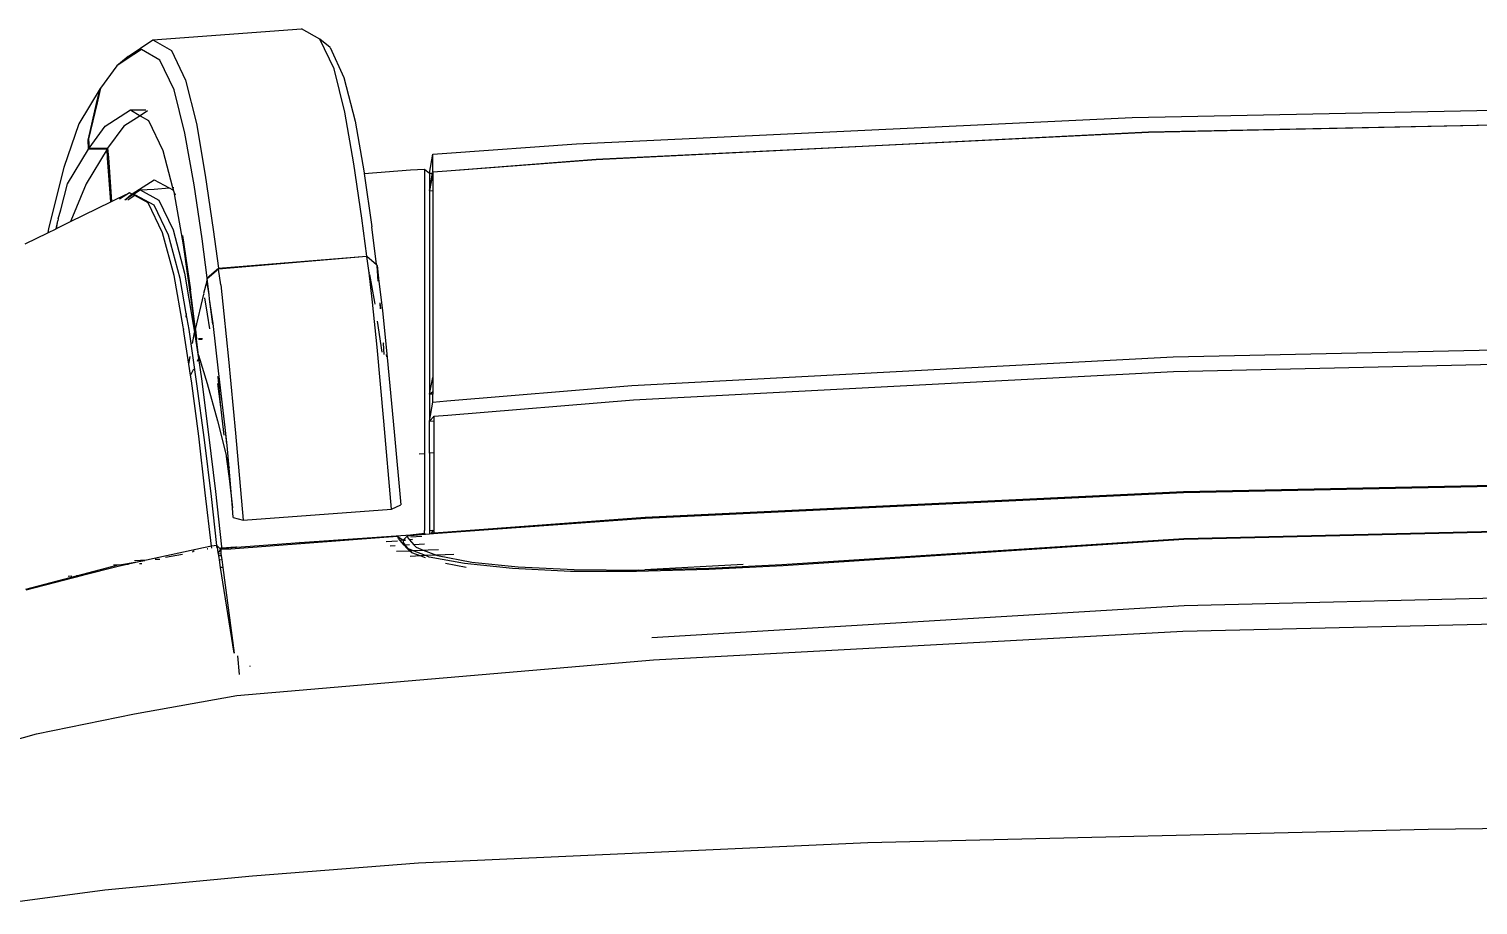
# Model space of a CAD drawing. Header units: metres. Extents: x 54.3 to 102.1, y 17 to 45.8.
# Drawn here: x 91.5987 to 91.8605, y 35.0288 to 35.1872 of the extents above; entities that cross this region are included whole.
import ezdxf

# ---------------------------------------------------------------- set-up
doc = ezdxf.new("R2010")
doc.units = ezdxf.units.M
doc.layers.add('Edges', color=7, linetype='Continuous')

# ---------------------------------------------------------------- blocks, each defined once
blk = doc.blocks.new('fr elevation')
for p, q in [((-3.30102, -1.24799), (-3.27411, -1.24605)), ((-3.27083, -1.2479), (-3.27411, -1.24605)), ((-3.30547, -1.25101), (-3.30102, -1.24799)), ((-3.30102, -1.24799), (-3.29765, -1.24992)), ((-3.26823, -1.25328), (-3.27083, -1.2479)), ((-3.26898, -1.24942), (-3.27083, -1.2479)), ((-3.30547, -1.25101), (-3.30749, -1.2527)), ((-3.30599, -1.2517), (-3.30749, -1.2527)), ((-3.30304, -1.24975), (-3.30599, -1.2517)), ((-3.30599, -1.2517), (-3.30547, -1.25101)), ((-3.29976, -1.2517), (-3.30304, -1.24975)), ((-3.29715, -1.25706), (-3.29976, -1.2517)), ((-3.29765, -1.24992), (-3.29513, -1.2553)), ((-3.26898, -1.24942), (-3.26646, -1.2548)), ((-3.30749, -1.2527), (-3.31044, -1.25673)), ((-3.26629, -1.2611), (-3.26823, -1.25328)), ((-3.31052, -1.25682), (-3.31439, -1.26321)), ((-3.31117, -1.25955), (-3.31052, -1.25682)), ((-3.31044, -1.25673), (-3.31107, -1.25938)), ((-3.31052, -1.25682), (-3.31044, -1.25673)), ((-3.29513, -1.2553), (-3.29311, -1.26312)), ((-3.26646, -1.2548), (-3.26444, -1.2627)), ((-3.31107, -1.25938), (-3.31262, -1.2659)), ((-3.31262, -1.2659), (-3.31117, -1.25955)), ((-3.31117, -1.25955), (-3.31107, -1.25938)), ((-3.29522, -1.26489), (-3.29715, -1.25706)), ((-3.12402, -1.26203), (-2.98932, -1.25934)), ((-3.30959, -1.26363), (-3.30505, -1.26068)), ((-3.30329, -1.26172), (-3.30623, -1.26363)), ((-3.30505, -1.26068), (-3.3023, -1.26068)), ((-3.30505, -1.26068), (-3.30329, -1.26172)), ((-3.30198, -1.26087), (-3.30329, -1.26172)), ((-3.30329, -1.26172), (-3.30177, -1.26262)), ((-3.26469, -1.27044), (-3.26629, -1.2611)), ((-3.22442, -1.26682), (-3.12402, -1.26203)), ((-3.12108, -1.26472), (-2.98773, -1.26186)), ((-2.98773, -1.26194), (-3.12108, -1.26472)), ((-3.31439, -1.26321), (-3.31708, -1.27111)), ((-3.31254, -1.26758), (-3.30959, -1.26363)), ((-3.30623, -1.26363), (-3.30917, -1.26758)), ((-3.30177, -1.26262), (-3.29917, -1.268)), ((-3.29311, -1.26312), (-3.29152, -1.27246)), ((-3.26444, -1.2627), (-3.26284, -1.27203)), ((-3.12108, -1.26472), (-3.22089, -1.26968)), ((-3.22089, -1.2696), (-3.12108, -1.26472)), ((-3.31271, -1.26607), (-3.31262, -1.2659)), ((-3.31262, -1.26775), (-3.31271, -1.26607)), ((-3.31262, -1.2659), (-3.31254, -1.26758)), ((-3.29353, -1.27422), (-3.29522, -1.26489)), ((-3.24788, -1.2685), (-3.22442, -1.26682)), ((-3.31641, -1.27405), (-3.31262, -1.26775)), ((-3.30926, -1.26775), (-3.31304, -1.27405)), ((-3.30926, -1.26775), (-3.31262, -1.26775)), ((-3.31254, -1.26758), (-3.30917, -1.26758)), ((-3.30917, -1.26943), (-3.30926, -1.26775)), ((-3.30917, -1.26758), (-3.30901, -1.26926)), ((-3.30857, -1.27727), (-3.30917, -1.26943)), ((-3.30901, -1.26926), (-3.30845, -1.27722)), ((-3.29917, -1.268), (-3.29743, -1.27473)), ((-3.25099, -1.27212), (-3.2504, -1.26867)), ((-3.2504, -1.26867), (-3.24788, -1.2685)), ((-3.2504, -1.27187), (-3.2504, -1.26867)), ((-3.24788, -1.2717), (-3.22089, -1.2696)), ((-3.22089, -1.26968), (-3.24788, -1.27178)), ((-3.31708, -1.27111), (-3.31985, -1.28212)), ((-3.29152, -1.27246), (-3.29009, -1.28229)), ((-3.26326, -1.28027), (-3.26469, -1.27044)), ((-3.26284, -1.27203), (-3.26283, -1.27215)), ((-3.26283, -1.27215), (-3.25444, -1.27153)), ((-3.26283, -1.27215), (-3.26142, -1.28179)), ((-3.25444, -1.27153), (-3.25191, -1.27136)), ((-3.25191, -1.27136), (-3.25099, -1.27212)), ((-3.25191, -1.27136), (-3.25191, -1.32282)), ((-3.25099, -1.27212), (-3.25044, -1.27213)), ((-3.25099, -1.27212), (-3.25099, -1.27523)), ((-3.25099, -1.27523), (-3.25044, -1.27213)), ((-3.2504, -1.27213), (-3.25099, -1.27523)), ((-3.25044, -1.27213), (-3.2504, -1.27203)), ((-3.25044, -1.27213), (-3.2504, -1.27213)), ((-3.2504, -1.27187), (-3.24788, -1.2717)), ((-3.24788, -1.27178), (-3.2504, -1.27195)), ((-3.2504, -1.27195), (-3.2504, -1.27187)), ((-3.2504, -1.27195), (-3.2504, -1.27203)), ((-3.2504, -1.27203), (-3.2504, -1.27213)), ((-3.2504, -1.27213), (-3.2504, -1.27527)), ((-3.31766, -1.27876), (-3.31641, -1.27405)), ((-3.31304, -1.27405), (-3.31582, -1.2807)), ((-3.30471, -1.27585), (-3.30077, -1.2733)), ((-3.3045, -1.27593), (-3.30329, -1.27515)), ((-3.30329, -1.27515), (-3.30077, -1.27498)), ((-3.30329, -1.27515), (-3.29992, -1.277)), ((-3.30077, -1.2733), (-3.29807, -1.27478)), ((-3.30077, -1.27498), (-3.29807, -1.27478)), ((-3.29807, -1.27478), (-3.2974, -1.27515)), ((-3.29743, -1.27473), (-3.29721, -1.27471)), ((-3.29743, -1.27473), (-3.29723, -1.27549)), ((-3.2974, -1.27515), (-3.29723, -1.27549)), ((-3.29211, -1.28397), (-3.29353, -1.27422)), ((-3.25099, -1.27523), (-3.25099, -1.27531)), ((-3.25099, -1.27531), (-3.2504, -1.27527)), ((-3.2504, -1.27527), (-3.2504, -1.30904)), ((-3.31588, -1.28087), (-3.30857, -1.27727)), ((-3.30857, -1.27727), (-3.30845, -1.27722)), ((-3.30845, -1.27722), (-3.30749, -1.27674)), ((-3.30749, -1.27674), (-3.30522, -1.27565)), ((-3.30522, -1.27565), (-3.30701, -1.27681)), ((-3.30605, -1.27694), (-3.30563, -1.27666)), ((-3.30586, -1.27696), (-3.30563, -1.27666)), ((-3.30563, -1.27666), (-3.3046, -1.27599)), ((-3.30563, -1.27666), (-3.30531, -1.27624)), ((-3.30428, -1.27617), (-3.30554, -1.277)), ((-3.30531, -1.27624), (-3.30478, -1.2759)), ((-3.30478, -1.2759), (-3.30522, -1.27565)), ((-3.30522, -1.27565), (-3.30471, -1.27585)), ((-3.30478, -1.2759), (-3.30471, -1.27585)), ((-3.3046, -1.27599), (-3.30478, -1.2759)), ((-3.30471, -1.27585), (-3.3045, -1.27593)), ((-3.3046, -1.27599), (-3.3045, -1.27593)), ((-3.30428, -1.27617), (-3.3046, -1.27599)), ((-3.3045, -1.27593), (-3.30413, -1.27607)), ((-3.30413, -1.27607), (-3.30428, -1.27617)), ((-3.30186, -1.2775), (-3.30428, -1.27617)), ((-3.30077, -1.27792), (-3.30413, -1.27607)), ((-3.29925, -1.28288), (-3.30186, -1.2775)), ((-3.29816, -1.2833), (-3.30077, -1.27792)), ((-3.29992, -1.277), (-3.29732, -1.28238)), ((-3.29723, -1.27549), (-3.29697, -1.27603)), ((-3.29723, -1.27549), (-3.29715, -1.27582)), ((-3.29715, -1.27582), (-3.29555, -1.28507)), ((-3.25099, -1.27531), (-3.25099, -1.31206)), ((-3.31809, -1.28036), (-3.31815, -1.2807)), ((-3.31809, -1.28036), (-3.31766, -1.27876)), ((-3.26234, -1.28709), (-3.26326, -1.28027)), ((-3.32406, -1.2849), (-3.32, -1.2829)), ((-3.31985, -1.28212), (-3.32, -1.2829)), ((-3.32, -1.2829), (-3.31849, -1.28216)), ((-3.31849, -1.28216), (-3.31815, -1.2807)), ((-3.31849, -1.28216), (-3.31844, -1.28213)), ((-3.31844, -1.28213), (-3.31815, -1.2807)), ((-3.31844, -1.28213), (-3.31588, -1.28087)), ((-3.31582, -1.2807), (-3.31588, -1.28087)), ((-3.29715, -1.29062), (-3.29925, -1.28288)), ((-3.29732, -1.28238), (-3.2953, -1.2902)), ((-3.29009, -1.28229), (-3.28916, -1.28927)), ((-3.26057, -1.2886), (-3.26142, -1.28179)), ((-3.29606, -1.29112), (-3.29816, -1.2833)), ((-3.29564, -1.28339), (-3.29421, -1.29322)), ((-3.29564, -1.28339), (-3.29555, -1.28507)), ((-3.29555, -1.28507), (-3.29412, -1.29491)), ((-3.29118, -1.29104), (-3.29211, -1.28397)), ((-3.28916, -1.28927), (-3.26241, -1.28709)), ((-3.26239, -1.28718), (-3.28916, -1.28944)), ((-3.26239, -1.28718), (-3.26241, -1.28709)), ((-3.26241, -1.28709), (-3.26234, -1.28709)), ((-3.26234, -1.28717), (-3.26239, -1.28718)), ((-3.26234, -1.28709), (-3.26057, -1.2886)), ((-3.26192, -1.29011), (-3.26234, -1.28717)), ((-3.26057, -1.2887), (-3.26234, -1.28717)), ((-3.29555, -1.29987), (-3.29715, -1.29062)), ((-3.2953, -1.2902), (-3.2937, -1.29945)), ((-3.29118, -1.29104), (-3.28916, -1.28927)), ((-3.28916, -1.28944), (-3.29118, -1.29121)), ((-3.28874, -1.2923), (-3.28916, -1.28944)), ((-3.26133, -1.29541), (-3.26192, -1.29011)), ((-3.26185, -1.29017), (-3.26187, -1.29007)), ((-3.26091, -1.29541), (-3.26181, -1.29042)), ((-3.26057, -1.2886), (-3.26057, -1.2887)), ((-3.26049, -1.28877), (-3.26057, -1.2887)), ((-3.26055, -1.28883), (-3.26032, -1.29156)), ((-3.26049, -1.28877), (-3.26015, -1.29171)), ((-3.26026, -1.29162), (-3.26049, -1.28877)), ((-3.29496, -1.29749), (-3.29606, -1.29112)), ((-3.29328, -1.30037), (-3.29421, -1.29322)), ((-3.29124, -1.29161), (-3.29182, -1.29388)), ((-3.29118, -1.29121), (-3.29127, -1.29142)), ((-3.29127, -1.29142), (-3.29124, -1.29161)), ((-3.29084, -1.29406), (-3.29124, -1.29161)), ((-3.29118, -1.29121), (-3.29118, -1.29104)), ((-3.29084, -1.29406), (-3.29118, -1.29121)), ((-3.28874, -1.2923), (-3.28815, -1.29751)), ((-3.26015, -1.29171), (-3.25948, -1.29692)), ((-3.29412, -1.29491), (-3.2932, -1.30205)), ((-3.29328, -1.30037), (-3.29181, -1.29396)), ((-3.29182, -1.29388), (-3.29181, -1.29396)), ((-3.29169, -1.29467), (-3.29118, -1.2976)), ((-3.29076, -1.29491), (-3.29084, -1.29406)), ((-3.29018, -1.2994), (-3.29076, -1.29491)), ((-3.29009, -1.29928), (-3.29076, -1.29491)), ((-3.26049, -1.30357), (-3.26133, -1.29541)), ((-3.26085, -1.2958), (-3.26091, -1.29541)), ((-3.25998, -1.29553), (-3.25989, -1.29659)), ((-3.25989, -1.29659), (-3.25992, -1.29569)), ((-3.29496, -1.29749), (-3.29507, -1.29814)), ((-3.29446, -1.30037), (-3.29496, -1.29749)), ((-3.29118, -1.2976), (-3.29077, -1.30024)), ((-3.28815, -1.29751), (-3.28731, -1.30575)), ((-3.25958, -1.30447), (-3.26041, -1.29885)), ((-3.25984, -1.29663), (-3.25989, -1.29659)), ((-3.25948, -1.29692), (-3.25864, -1.30542)), ((-3.29545, -1.30027), (-3.29555, -1.29987)), ((-3.29545, -1.30027), (-3.29547, -1.30037)), ((-3.2945, -1.30666), (-3.29547, -1.30037)), ((-3.29303, -1.31021), (-3.29446, -1.30037)), ((-3.29382, -1.30287), (-3.29348, -1.30091)), ((-3.2937, -1.29945), (-3.29348, -1.30091)), ((-3.29348, -1.30091), (-3.29275, -1.30563)), ((-3.29328, -1.30037), (-3.29328, -1.30045)), ((-3.29328, -1.30044), (-3.29328, -1.30037)), ((-3.29328, -1.30045), (-3.29309, -1.30205)), ((-3.2932, -1.30205), (-3.29328, -1.30052)), ((-3.28916, -1.30785), (-3.29009, -1.29928)), ((-3.29309, -1.30205), (-3.2932, -1.30205)), ((-3.29309, -1.30205), (-3.29311, -1.30214)), ((-3.29311, -1.30214), (-3.29308, -1.30214)), ((-3.29278, -1.305), (-3.29311, -1.30214)), ((-3.29277, -1.30214), (-3.29211, -1.30214)), ((-3.29205, -1.30205), (-3.29276, -1.30205)), ((-3.25923, -1.31693), (-3.26049, -1.30357)), ((-3.25936, -1.30273), (-3.25933, -1.30283)), ((-3.25917, -1.30489), (-3.25933, -1.30283)), ((-3.11662, -1.30533), (-2.98546, -1.30239)), ((-3.2945, -1.30666), (-3.29424, -1.30523)), ((-3.2942, -1.30861), (-3.2945, -1.30666)), ((-3.29275, -1.30563), (-3.29299, -1.30613)), ((-3.29278, -1.305), (-3.29118, -1.31012)), ((-3.29275, -1.30563), (-3.29219, -1.30928)), ((-3.28731, -1.30575), (-3.28605, -1.31912)), ((-3.25874, -1.30531), (-3.25878, -1.3049)), ((-3.25864, -1.30542), (-3.25738, -1.31887)), ((-3.21441, -1.31046), (-3.11662, -1.30533)), ((-2.98537, -1.30508), (-3.11654, -1.30802)), ((-3.29368, -1.30755), (-3.2942, -1.30861)), ((-3.29404, -1.30962), (-3.2942, -1.30861)), ((-3.29219, -1.30928), (-3.29093, -1.31937)), ((-3.28924, -1.30895), (-3.28923, -1.30886)), ((-3.28924, -1.30895), (-3.28878, -1.31433)), ((-3.28795, -1.3181), (-3.28916, -1.30785)), ((-3.25099, -1.31206), (-3.2504, -1.30904)), ((-3.2504, -1.30904), (-3.2504, -1.3116)), ((-3.11654, -1.30802), (-3.21416, -1.31315)), ((-3.29269, -1.31963), (-3.29404, -1.30962)), ((-3.29168, -1.3203), (-3.29303, -1.31021)), ((-3.29118, -1.31012), (-3.28933, -1.31685)), ((-3.28932, -1.31013), (-3.28878, -1.31433)), ((-3.25099, -1.31206), (-3.2504, -1.3116)), ((-3.2504, -1.3116), (-3.2504, -1.31203)), ((-3.24788, -1.31323), (-3.21441, -1.31046)), ((-3.28878, -1.31433), (-3.28874, -1.31466)), ((-3.2504, -1.31203), (-3.25099, -1.31206)), ((-3.25099, -1.31206), (-3.25099, -1.31693)), ((-3.25099, -1.31693), (-3.2504, -1.31349)), ((-3.2504, -1.31349), (-3.2504, -1.31203)), ((-3.2504, -1.31349), (-3.24788, -1.31323)), ((-3.21416, -1.31315), (-3.24771, -1.31593)), ((-3.28933, -1.31685), (-3.28776, -1.32309)), ((-3.28874, -1.31466), (-3.28874, -1.31483)), ((-3.28874, -1.31483), (-3.28841, -1.31744)), ((-3.25788, -1.33283), (-3.25923, -1.31693)), ((-3.25099, -1.31693), (-3.25023, -1.31609)), ((-3.25099, -1.31693), (-3.25023, -1.31687)), ((-3.25099, -1.32272), (-3.25099, -1.31693)), ((-3.24771, -1.31593), (-3.25023, -1.31609)), ((-3.25023, -1.31609), (-3.25023, -1.31604)), ((-3.25023, -1.31609), (-3.25023, -1.31687)), ((-3.25023, -1.31687), (-3.25023, -1.32265)), ((-3.29152, -1.32988), (-3.29269, -1.31963)), ((-3.29093, -1.31937), (-3.28967, -1.32963)), ((-3.28841, -1.31744), (-3.28818, -1.31947)), ((-3.28765, -1.32104), (-3.28795, -1.3181)), ((-3.28756, -1.32131), (-3.28795, -1.3181)), ((-3.28605, -1.31912), (-3.28471, -1.33484)), ((-3.25738, -1.31887), (-3.2562, -1.33207)), ((-3.29042, -1.33056), (-3.29168, -1.3203)), ((-3.28723, -1.32534), (-3.28756, -1.32131)), ((-3.28776, -1.32309), (-3.28773, -1.32332)), ((-3.28773, -1.32332), (-3.28714, -1.32778)), ((-3.28773, -1.32332), (-3.28723, -1.32534)), ((-3.25191, -1.32282), (-3.25286, -1.32291)), ((-3.25191, -1.32282), (-3.25191, -1.33669)), ((-3.25023, -1.32265), (-3.25099, -1.32272)), ((-3.25099, -1.32272), (-3.25099, -1.32761)), ((-3.25023, -1.32265), (-3.25023, -1.33661)), ((-3.28662, -1.3326), (-3.28723, -1.32534)), ((-3.25099, -1.32761), (-3.25099, -1.33669)), ((-3.11477, -1.32963), (-2.98445, -1.32702)), ((-2.98445, -1.32719), (-3.11477, -1.32988)), ((-3.29038, -1.33955), (-3.29152, -1.32988)), ((-3.28967, -1.32963), (-3.28857, -1.33964)), ((-3.28714, -1.32778), (-3.28662, -1.3326)), ((-3.21206, -1.33426), (-3.11477, -1.32963)), ((-3.11477, -1.32988), (-3.21197, -1.33451)), ((-3.28946, -1.33939), (-3.29042, -1.33056)), ((-3.28647, -1.33434), (-3.28662, -1.3326)), ((-3.28471, -1.33484), (-3.25788, -1.33283)), ((-3.25788, -1.33283), (-3.2562, -1.33207)), ((-3.28647, -1.33434), (-3.28471, -1.33484)), ((-3.21197, -1.33451), (-3.25037, -1.3373)), ((-3.24771, -1.33695), (-3.21206, -1.33426)), ((-3.11469, -1.33812), (-2.98453, -1.3351)), ((-3.25923, -1.33796), (-3.28689, -1.34006)), ((-3.27441, -1.33889), (-3.25444, -1.33745)), ((-3.25671, -1.33779), (-3.25923, -1.33796)), ((-3.25662, -1.33812), (-3.25671, -1.33779)), ((-3.25671, -1.33779), (-3.25578, -1.33846)), ((-3.25628, -1.33851), (-3.25662, -1.33812)), ((-3.25578, -1.33846), (-3.25502, -1.3377)), ((-3.2525, -1.33745), (-3.25502, -1.3377)), ((-3.25502, -1.3377), (-3.25494, -1.33804)), ((-3.25494, -1.33804), (-3.25464, -1.33837)), ((-3.25444, -1.33745), (-3.25191, -1.3372)), ((-3.25435, -1.33787), (-3.2544, -1.33787)), ((-3.2544, -1.3379), (-3.25435, -1.33787)), ((-3.25242, -1.33777), (-3.25435, -1.33787)), ((-3.25172, -1.33739), (-3.2525, -1.33745)), ((-3.25191, -1.33669), (-3.25198, -1.3367)), ((-3.25197, -1.33674), (-3.25191, -1.33673)), ((-3.25191, -1.33673), (-3.25191, -1.33669)), ((-3.25191, -1.3372), (-3.25191, -1.33673)), ((-3.25172, -1.33739), (-3.25191, -1.3372)), ((-3.25099, -1.33734), (-3.25172, -1.33739)), ((-3.25099, -1.33669), (-3.25027, -1.33666)), ((-3.25099, -1.33669), (-3.25099, -1.33734)), ((-3.25072, -1.33732), (-3.25099, -1.33734)), ((-3.25072, -1.33732), (-3.25027, -1.33666)), ((-3.25037, -1.3373), (-3.25072, -1.33732)), ((-3.25037, -1.3373), (-3.25023, -1.33711)), ((-3.25027, -1.33666), (-3.25023, -1.33661)), ((-3.25027, -1.33666), (-3.25023, -1.33678)), ((-3.25027, -1.33666), (-3.25023, -1.33666)), ((-3.25023, -1.33678), (-3.25023, -1.33711)), ((-3.25023, -1.33711), (-3.24771, -1.33695)), ((-3.18734, -1.34283), (-3.11469, -1.33812)), ((-3.00821, -1.33582), (-3.11469, -1.33829)), ((-3.29185, -1.33981), (-3.30214, -1.34205)), ((-3.29353, -1.34039), (-3.29384, -1.34059)), ((-3.29038, -1.33955), (-3.29185, -1.33981)), ((-3.29119, -1.34002), (-3.29115, -1.34002)), ((-3.2911, -1.34002), (-3.29115, -1.34002)), ((-3.29107, -1.34001), (-3.2911, -1.34002)), ((-3.28946, -1.33939), (-3.29038, -1.33955)), ((-3.29034, -1.33989), (-3.29038, -1.33955)), ((-3.28941, -1.33938), (-3.28946, -1.33939)), ((-3.28942, -1.33974), (-3.28946, -1.33939)), ((-3.28933, -1.33972), (-3.28941, -1.33938)), ((-3.28941, -1.33938), (-3.2894, -1.33973)), ((-3.28941, -1.33938), (-3.28874, -1.34014)), ((-3.28917, -1.34072), (-3.28933, -1.33972)), ((-3.28917, -1.34072), (-3.28874, -1.34014)), ((-3.28917, -1.34072), (-3.28874, -1.34025)), ((-3.28915, -1.34088), (-3.28917, -1.34072)), ((-3.28852, -1.33986), (-3.28877, -1.33988)), ((-3.28874, -1.34014), (-3.28874, -1.34025)), ((-3.28864, -1.34014), (-3.28874, -1.34014)), ((-3.28874, -1.34025), (-3.28864, -1.34014)), ((-3.28874, -1.34025), (-3.28874, -1.34056)), ((-3.28874, -1.34056), (-3.2887, -1.34085)), ((-3.28864, -1.34014), (-3.28849, -1.33997)), ((-3.28689, -1.34006), (-3.28864, -1.34014)), ((-3.28857, -1.33964), (-3.28852, -1.33986)), ((-3.28605, -1.33972), (-3.28852, -1.33986)), ((-3.28852, -1.33986), (-3.28849, -1.33997)), ((-3.28849, -1.33997), (-3.28605, -1.33972)), ((-3.28605, -1.33972), (-3.28596, -1.33971)), ((-3.28588, -1.33971), (-3.28596, -1.33971)), ((-3.28588, -1.33971), (-3.27441, -1.33889)), ((-3.27441, -1.33889), (-3.27437, -1.33876)), ((-3.25881, -1.3387), (-3.25681, -1.33855)), ((-3.25721, -1.33945), (-3.25814, -1.33951)), ((-3.25697, -1.34045), (-3.25461, -1.34034)), ((-3.25578, -1.33846), (-3.25628, -1.33851)), ((-3.25556, -1.33936), (-3.25628, -1.33851)), ((-3.25533, -1.33843), (-3.25578, -1.33846)), ((-3.25578, -1.33846), (-3.25535, -1.33845)), ((-3.25578, -1.33846), (-3.25578, -1.33888)), ((-3.25578, -1.33888), (-3.25538, -1.33935)), ((-3.25538, -1.33935), (-3.25556, -1.33936)), ((-3.25511, -1.33989), (-3.25556, -1.33936)), ((-3.2546, -1.3393), (-3.25538, -1.33935)), ((-3.25538, -1.33935), (-3.25482, -1.34)), ((-3.25482, -1.34), (-3.25511, -1.33989)), ((-3.25461, -1.34034), (-3.25511, -1.33989)), ((-3.25482, -1.34), (-3.25454, -1.34033)), ((-3.25405, -1.34031), (-3.25482, -1.34)), ((-3.25435, -1.33838), (-3.25464, -1.33837)), ((-3.25464, -1.33837), (-3.25462, -1.3384)), ((-3.25462, -1.3384), (-3.25435, -1.33838)), ((-3.25462, -1.3384), (-3.25384, -1.33926)), ((-3.25461, -1.34034), (-3.25454, -1.34033)), ((-3.25427, -1.34065), (-3.25461, -1.34034)), ((-3.25454, -1.34033), (-3.25405, -1.34031)), ((-3.25454, -1.34033), (-3.25427, -1.34065)), ((-3.25412, -1.33834), (-3.25435, -1.33838)), ((-3.25427, -1.34065), (-3.25259, -1.34129)), ((-3.25412, -1.33834), (-3.25407, -1.33835)), ((-3.25405, -1.34031), (-3.25215, -1.34022)), ((-3.2517, -1.34124), (-3.25405, -1.34031)), ((-3.25188, -1.33915), (-3.25384, -1.33926)), ((-3.25384, -1.33926), (-3.25343, -1.33972)), ((-3.25343, -1.33972), (-3.25215, -1.34022)), ((-3.25215, -1.34022), (-3.25124, -1.34018)), ((-3.25215, -1.34022), (-3.24974, -1.34117)), ((-3.25124, -1.34018), (-3.24937, -1.34011)), ((-3.11469, -1.33829), (-3.18709, -1.34308)), ((-3.31482, -1.3449), (-3.30724, -1.34292)), ((-3.30724, -1.34317), (-3.31374, -1.34483)), ((-3.30813, -1.34289), (-3.30668, -1.34282)), ((-3.30538, -1.34276), (-3.30724, -1.34317)), ((-3.30724, -1.34292), (-3.30668, -1.34282)), ((-3.30668, -1.34282), (-3.30247, -1.34213)), ((-3.30668, -1.34282), (-3.30538, -1.34276)), ((-3.30247, -1.34213), (-3.30538, -1.34276)), ((-3.30214, -1.34205), (-3.30432, -1.34218)), ((-3.30343, -1.34267), (-3.30297, -1.34265)), ((-3.30214, -1.34205), (-3.30247, -1.34213)), ((-3.29972, -1.34191), (-3.30058, -1.34196)), ((-3.29874, -1.34151), (-3.29563, -1.34099)), ((-3.28915, -1.34088), (-3.2887, -1.34085)), ((-3.28908, -1.3413), (-3.28915, -1.34088)), ((-3.28865, -1.34127), (-3.28908, -1.3413)), ((-3.28897, -1.34198), (-3.28908, -1.3413)), ((-3.28897, -1.34198), (-3.28856, -1.34196)), ((-3.28875, -1.34338), (-3.28897, -1.34198)), ((-3.28837, -1.34336), (-3.28875, -1.34338)), ((-3.2863, -1.35889), (-3.28875, -1.34338)), ((-3.2887, -1.34085), (-3.28865, -1.34127)), ((-3.28865, -1.34127), (-3.28856, -1.34196)), ((-3.28856, -1.34196), (-3.28837, -1.34336)), ((-3.28837, -1.34336), (-3.2863, -1.35889)), ((-3.25259, -1.34129), (-3.25452, -1.3414)), ((-3.2517, -1.34124), (-3.25259, -1.34129)), ((-3.25259, -1.34129), (-3.2518, -1.34159)), ((-3.25166, -1.34123), (-3.2517, -1.34124)), ((-3.24974, -1.34117), (-3.25166, -1.34123)), ((-3.25107, -1.34149), (-3.25166, -1.34123)), ((-3.24468, -1.34266), (-3.25107, -1.34149)), ((-3.24658, -1.34105), (-3.24974, -1.34117)), ((-3.24974, -1.34117), (-3.24956, -1.34123)), ((-3.24956, -1.34123), (-3.24334, -1.34241)), ((-3.24809, -1.3426), (-3.24437, -1.34333)), ((-3.23602, -1.34359), (-3.24468, -1.34266)), ((-3.24334, -1.34241), (-3.23501, -1.34325)), ((-3.23501, -1.34325), (-3.22484, -1.34376)), ((-3.19431, -1.34281), (-3.21207, -1.34381)), ((-3.20054, -1.3435), (-3.18734, -1.34283)), ((-3.18709, -1.34308), (-3.20054, -1.34376)), ((-3.31374, -1.34483), (-3.32397, -1.34746)), ((-3.32397, -1.34729), (-3.31482, -1.3449)), ((-3.31565, -1.34494), (-3.31628, -1.34498)), ((-3.31374, -1.34483), (-3.31482, -1.3449)), ((-3.22551, -1.34409), (-3.23602, -1.34359)), ((-3.21712, -1.34409), (-3.22551, -1.34409)), ((-3.22484, -1.34376), (-3.21324, -1.34384)), ((-3.21324, -1.34384), (-3.21712, -1.34409)), ((-3.21357, -1.34409), (-3.21712, -1.34409)), ((-3.20054, -1.34376), (-3.21357, -1.34409)), ((-3.21324, -1.34384), (-3.21207, -1.34381)), ((-3.21207, -1.34381), (-3.20054, -1.3435)), ((-3.11461, -1.35023), (-2.98461, -1.34704)), ((-3.2108, -1.35603), (-3.11461, -1.35023)), ((-3.11486, -1.35486), (-2.98478, -1.35191)), ((-3.21055, -1.36007), (-3.11486, -1.35486)), ((-3.2858, -1.36654), (-3.21055, -1.36007)), ((-3.2857, -1.35937), (-3.28538, -1.36274)), ((-3.28343, -1.3613), (-3.28344, -1.36118)), ((-3.3043, -1.36982), (-3.2858, -1.36654)), ((-3.32204, -1.37344), (-3.3043, -1.36982)), ((-3.33297, -1.37651), (-3.32204, -1.37344)), ((-3.07055, -1.39068), (-2.95577, -1.38925)), ((-3.25301, -1.39673), (-3.17178, -1.39311)), ((-3.17178, -1.39311), (-3.07055, -1.39068)), ((-3.28302, -1.39908), (-3.25301, -1.39673)), ((-3.30968, -1.40161), (-3.28302, -1.39908)), ((-3.33045, -1.40438), (-3.30968, -1.40161))]:
    blk.add_line(p, q)

msp = doc.modelspace()

# ---------------------------------------------------------------- block references
at = {"layer": 'Edges'}
msp.add_blockref('fr elevation', (94.92205, 36.43321), dxfattribs=at)

doc.saveas('drawing.dxf')
